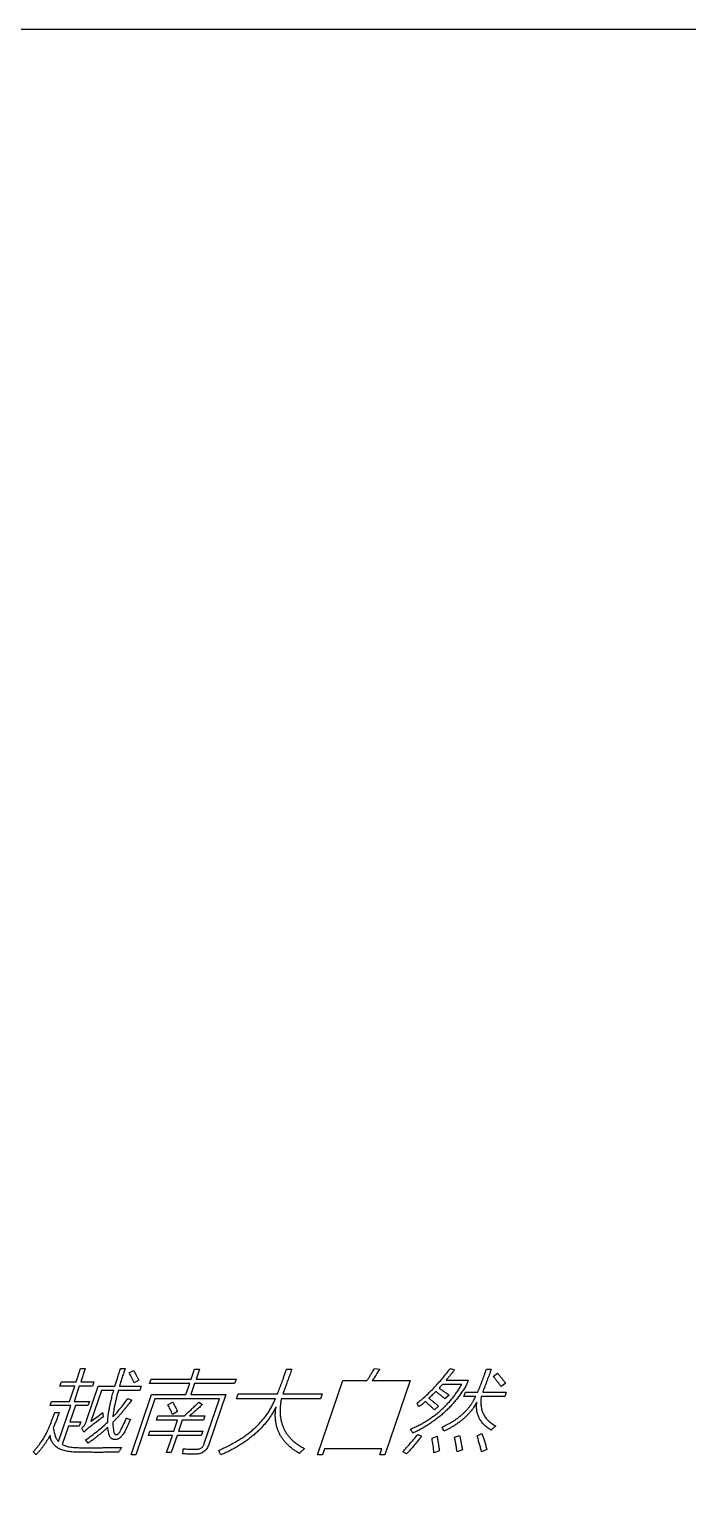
# Model space of a CAD drawing. Header units: millimetres. Extents: x 68706 to 69491, y -6452 to -3374.
# Drawn here: x 69072.3 to 69214.2, y -6001 to -5683.1 of the extents above; entities that cross this region are included whole.
import ezdxf

# ---------------------------------------------------------------- set-up
doc = ezdxf.new("R2010")
doc.units = ezdxf.units.MM

msp = doc.modelspace()

# ---------------------------------------------------------------- linework, layer by layer
at = {"color": 7, "linetype": 'Continuous', "lineweight": 25}
for p, q in [((69380.18, -5683.08), (68816.33, -5683.08)), ((69082.4, -5974.71), (69083.38, -5971.84)), ((69083.38, -5971.84), (69084.38, -5971.84)), ((69084.38, -5971.84), (69083.41, -5974.71)), ((69092.01, -5971.8), (69093, -5971.8)), ((69093.84, -5972.75), (69094.76, -5972.25)), ((69107.22, -5974.14), (69107.95, -5971.98)), ((69107.95, -5971.98), (69108.99, -5971.98)), ((69108.99, -5971.98), (69108.26, -5974.14)), ((69127.77, -5971.98), (69128.89, -5971.98)), ((69146.75, -5971.8), (69147.86, -5971.97)), ((69163.11, -5971.8), (69164, -5972.1)), ((69170.88, -5971.98), (69171.9, -5971.98)), ((69078.91, -5975.64), (69079.22, -5974.71)), ((69082.09, -5975.64), (69078.91, -5975.64)), ((69079.22, -5974.71), (69082.4, -5974.71)), ((69080.97, -5978.92), (69082.09, -5975.64)), ((69083.09, -5975.64), (69081.98, -5978.92)), ((69085.94, -5975.64), (69083.09, -5975.64)), ((69083.41, -5974.71), (69086.25, -5974.71)), ((69084.66, -5983.07), (69087.18, -5975.63)), ((69086.25, -5974.71), (69085.94, -5975.64)), ((69087.18, -5975.63), (69090.78, -5975.63)), ((69091.75, -5975.63), (69096.46, -5975.63)), ((69095.89, -5974.33), (69094.9, -5974.91)), ((69096.46, -5975.63), (69096.14, -5976.56)), ((69098.24, -5975.09), (69098.57, -5974.14)), ((69106.89, -5975.09), (69098.24, -5975.09)), ((69098.57, -5974.14), (69107.22, -5974.14)), ((69106.09, -5977.45), (69106.89, -5975.09)), ((69107.94, -5975.09), (69107.14, -5977.45)), ((69116.55, -5975.09), (69107.94, -5975.09)), ((69108.26, -5974.14), (69116.88, -5974.14)), ((69116.88, -5974.14), (69116.55, -5975.09)), ((69134.45, -5990.42), (69139.88, -5974.45)), ((69139.88, -5974.45), (69145.12, -5974.45)), ((69146.21, -5974.45), (69154.41, -5974.45)), ((69154.41, -5974.45), (69148.97, -5990.46)), ((69165.54, -5975.27), (69161.38, -5975.27)), ((69162.19, -5974.32), (69166.93, -5974.32)), ((69166.93, -5974.32), (69166.59, -5975.33)), ((69172.31, -5973.54), (69173.25, -5972.87)), ((69175.03, -5975.02), (69174.03, -5975.74)), ((69076.78, -5979.85), (69077.1, -5978.92)), ((69077.1, -5978.92), (69080.97, -5978.92)), ((69081.98, -5978.92), (69085.26, -5978.92)), ((69085.26, -5978.92), (69084.94, -5979.85)), ((69087.86, -5976.56), (69085.6, -5983.23)), ((69090.51, -5976.56), (69087.86, -5976.56)), ((69096.14, -5976.56), (69091.5, -5976.56)), ((69093.58, -5978.28), (69094.38, -5978.66)), ((69094.26, -5990.46), (69098.68, -5977.45)), ((69099.39, -5978.38), (69095.28, -5990.46)), ((69098.68, -5977.45), (69106.09, -5977.45)), ((69113.32, -5978.38), (69099.39, -5978.38)), ((69102.21, -5979.68), (69103.22, -5979.07)), ((69107.14, -5977.45), (69114.67, -5977.45)), ((69108.88, -5979.08), (69109.62, -5979.61)), ((69110.04, -5988.02), (69113.32, -5978.38)), ((69114.67, -5977.45), (69111.02, -5988.19)), ((69117, -5978.38), (69117.36, -5977.32)), ((69125.37, -5978.38), (69117, -5978.38)), ((69117.36, -5977.32), (69125.81, -5977.32)), ((69135.13, -5978.38), (69126.63, -5978.38)), ((69126.97, -5977.32), (69135.49, -5977.32)), ((69135.49, -5977.32), (69135.13, -5978.38)), ((69162.82, -5977.56), (69161.94, -5978.39)), ((69166.02, -5977.84), (69166.33, -5976.91)), ((69168.57, -5977.84), (69166.02, -5977.84)), ((69166.33, -5976.91), (69169, -5976.91)), ((69174.85, -5977.84), (69169.75, -5977.84)), ((69170.07, -5976.91), (69175.16, -5976.91)), ((69175.16, -5976.91), (69174.85, -5977.84)), ((69081.23, -5979.85), (69076.78, -5979.85)), ((69077.79, -5981.32), (69078.75, -5981.32)), ((69078.6, -5987.6), (69081.23, -5979.85)), ((69082.24, -5979.85), (69081.06, -5983.32)), ((69084.94, -5979.85), (69082.24, -5979.85)), ((69099.72, -5982.96), (69100.02, -5982.06)), ((69100.02, -5982.06), (69105.73, -5982.06)), ((69104.26, -5981.14), (69103.18, -5981.75)), ((69106.87, -5982.06), (69110.17, -5982.06)), ((69110.17, -5982.06), (69109.86, -5982.96)), ((69160.55, -5979.97), (69159.65, -5980.76)), ((69080.75, -5984.24), (69079.4, -5988.22)), ((69083.09, -5984.24), (69080.75, -5984.24)), ((69081.06, -5983.32), (69083.41, -5983.32)), ((69083.41, -5983.32), (69083.09, -5984.24)), ((69084.05, -5985.56), (69083.6, -5984.68)), ((69097.98, -5986.25), (69098.28, -5985.35)), ((69098.28, -5985.35), (69103.47, -5985.35)), ((69104.28, -5982.96), (69099.72, -5982.96)), ((69103.47, -5985.35), (69104.28, -5982.96)), ((69105.3, -5982.96), (69104.49, -5985.35)), ((69104.49, -5985.35), (69109.69, -5985.35)), ((69109.86, -5982.96), (69105.3, -5982.96)), ((69109.69, -5985.35), (69109.38, -5986.25)), ((69103.16, -5986.25), (69097.98, -5986.25)), ((69101.89, -5989.98), (69103.16, -5986.25)), ((69104.18, -5986.25), (69102.91, -5989.98)), ((69109.38, -5986.25), (69104.18, -5986.25)), ((69156.05, -5986.05), (69156.91, -5986.46)), ((69159.14, -5986.83), (69160.23, -5986.45)), ((69164.02, -5986.67), (69165.1, -5986.27)), ((69168.86, -5986.34), (69169.91, -5985.85)), ((69083.51, -5988.91), (69085.04, -5988.91)), ((69091.53, -5989.91), (69089.89, -5989.91)), ((69095.28, -5990.46), (69094.26, -5990.46)), ((69102.91, -5989.98), (69101.89, -5989.98)), ((69108.16, -5990.29), (69108, -5990.29)), ((69135.53, -5990.42), (69134.45, -5990.42)), ((69135.95, -5989.18), (69135.53, -5990.42)), ((69148.33, -5989.18), (69135.95, -5989.18)), ((69147.9, -5990.46), (69148.33, -5989.18)), ((69148.97, -5990.46), (69147.9, -5990.46)), ((69153.67, -5990.27), (69152.84, -5989.8)), ((69160.74, -5989.6), (69159.57, -5990)), ((69165.69, -5989.38), (69164.54, -5989.8)), ((69170.98, -5989.32), (69169.83, -5989.82))]:
    msp.add_line(p, q, dxfattribs=at)
for points, knots in [([(68743.44, -5683.08), (68743.7, -5685.46), (68744.22, -5690.22), (68745, -5697.35), (68745.79, -5704.49), (68746.59, -5711.62), (68747.41, -5718.76), (68748.23, -5725.89), (68749.06, -5733.02), (68749.9, -5740.15), (68750.74, -5747.28), (68751.6, -5754.41), (68753.44, -5769.49), (68756.32, -5792.5), (68760.37, -5823.42), (68764.59, -5854.33), (68768.99, -5885.2), (68773.56, -5916.06), (68778.32, -5946.89), (68782.04, -5970.22), (68784.65, -5986.15), (68786.08, -5994.74), (68787.56, -6003.51), (68789.08, -6012.46), (68790.66, -6021.6), (68792.28, -6030.92), (68793.96, -6040.43), (68795.68, -6050.12), (68797.46, -6060), (68799.28, -6070.06), (68801.15, -6080.3), (68803.07, -6090.73), (68805.05, -6101.34), (68807.07, -6112.14), (68809.14, -6123.12), (68811.26, -6134.28), (68813.43, -6145.63), (68815.65, -6157.17), (68817.92, -6168.89), (68820.24, -6180.79), (68822.07, -6190.14), (68823.4, -6196.86), (68824.21, -6200.89), (68825.04, -6204.88), (68825.87, -6208.85), (68826.72, -6212.79), (68827.58, -6216.71), (68828.44, -6220.59), (68829.32, -6224.44), (68830.21, -6228.27), (68831.11, -6232.07), (68832.02, -6235.83), (68832.93, -6239.57), (68833.86, -6243.28), (68834.8, -6246.96), (68835.75, -6250.61), (68836.71, -6254.24), (68837.68, -6257.83), (68838.66, -6261.4), (68839.65, -6264.93), (68840.66, -6268.44), (68841.67, -6271.92), (68842.69, -6275.37), (68843.72, -6278.79), (68844.77, -6282.18), (68845.82, -6285.54), (68846.88, -6288.88), (68847.96, -6292.18), (68849.04, -6295.46), (68850.26, -6299.09), (68851.67, -6303.17), (68853.31, -6307.75), (68855.07, -6312.56), (68856.95, -6317.59), (68858.96, -6322.83), (68861.1, -6328.3), (68863.35, -6333.98), (68865.63, -6339.61), (68867.82, -6344.98), (68869.85, -6349.85), (68871.73, -6354.28), (68873.47, -6358.26), (68875.06, -6361.8), (68876.5, -6364.9), (68877.79, -6367.55), (68878.89, -6369.65), (68879.83, -6371.34), (68880.66, -6372.79), (68881.51, -6374.23), (68882.39, -6375.65), (68883.3, -6377.07), (68884.23, -6378.48), (68885.18, -6379.88), (68886.16, -6381.27), (68887.17, -6382.66), (68888.2, -6384.03), (68889.25, -6385.39), (68890.33, -6386.74), (68891.43, -6388.09), (68892.56, -6389.42), (68893.71, -6390.75), (68894.89, -6392.07), (68896.09, -6393.37), (68897.31, -6394.67), (68899.21, -6396.63), (68901.84, -6399.2), (68905.3, -6402.32), (68908.91, -6405.35), (68912.68, -6408.28), (68916.62, -6411.12), (68920.72, -6413.87), (68924.98, -6416.52), (68929.4, -6419.08), (68933.98, -6421.54), (68938.72, -6423.91), (68942.61, -6425.71), (68945.59, -6427.02), (68947.62, -6427.87), (68949.72, -6428.7), (68951.89, -6429.53), (68954.12, -6430.35), (68956.42, -6431.15), (68958.78, -6431.95), (68961.21, -6432.73), (68963.71, -6433.5), (68966.28, -6434.27), (68968.91, -6435.02), (68971.61, -6435.76), (68974.37, -6436.49), (68977.2, -6437.21), (68980.09, -6437.92), (68983.06, -6438.62), (68986.09, -6439.3), (68989.18, -6439.98), (68992.34, -6440.65), (68996.63, -6441.52), (69001.99, -6442.56), (69008.4, -6443.74), (69014.76, -6444.85), (69021.05, -6445.88), (69027.29, -6446.83), (69033.46, -6447.71), (69039.58, -6448.52), (69045.64, -6449.24), (69051.64, -6449.9), (69057.58, -6450.47), (69063.47, -6450.98), (69069.3, -6451.4), (69075.06, -6451.75), (69080.77, -6452.03), (69086.42, -6452.22), (69092.02, -6452.35), (69097.55, -6452.4), (69103.62, -6452.36), (69110.25, -6452.23), (69117.46, -6451.98), (69124.66, -6451.61), (69131.86, -6451.13), (69139.06, -6450.54), (69146.25, -6449.84), (69153.44, -6449.03), (69160.63, -6448.11), (69167.82, -6447.07), (69175, -6445.93), (69182.18, -6444.67), (69189.36, -6443.3), (69196.53, -6441.83), (69203.71, -6440.23), (69210.3, -6438.67), (69216.23, -6437.18), (69221.45, -6435.79), (69226.46, -6434.39), (69231.27, -6432.96), (69235.86, -6431.52), (69240.24, -6430.06), (69244.41, -6428.57), (69248.37, -6427.07), (69252.12, -6425.55), (69255.66, -6424.01), (69259, -6422.45), (69261.68, -6421.08), (69263.81, -6419.95), (69265.43, -6419.06), (69267.04, -6418.16), (69268.62, -6417.25), (69270.18, -6416.33), (69271.71, -6415.41), (69273.23, -6414.47), (69274.72, -6413.53), (69276.19, -6412.58), (69277.64, -6411.61), (69279.06, -6410.64), (69280.46, -6409.67), (69281.84, -6408.68), (69283.2, -6407.68), (69284.53, -6406.67), (69285.85, -6405.66), (69287.14, -6404.64), (69288.4, -6403.6), (69289.65, -6402.56), (69290.87, -6401.51), (69292.07, -6400.45), (69293.25, -6399.38), (69294.4, -6398.31), (69295.53, -6397.22), (69296.64, -6396.13), (69297.73, -6395.02), (69298.8, -6393.91), (69299.84, -6392.79), (69300.86, -6391.66), (69301.86, -6390.52), (69302.83, -6389.37), (69303.79, -6388.21), (69305.54, -6386.02), (69308.07, -6382.59), (69311.28, -6377.73), (69314.47, -6372.39), (69317.63, -6366.57), (69320.36, -6361.1), (69322.79, -6355.91), (69325.05, -6350.94), (69327.58, -6345.24), (69330.19, -6339.24), (69332.77, -6333.19), (69335.21, -6327.35), (69337.55, -6321.58), (69339.81, -6315.89), (69341.99, -6310.25), (69344.07, -6304.69), (69346.07, -6299.2), (69347.98, -6293.77), (69349.96, -6287.98), (69351.98, -6281.81), (69354.07, -6275.25), (69356.07, -6268.72), (69357.99, -6262.21), (69359.82, -6255.73), (69361.56, -6249.28), (69363.22, -6242.86), (69364.49, -6237.72), (69365.43, -6233.73), (69366.1, -6230.79), (69366.82, -6227.53), (69367.6, -6223.93), (69368.43, -6220), (69369.32, -6215.75), (69370.26, -6211.16), (69371.26, -6206.25), (69372.31, -6201), (69373.41, -6195.43), (69374.57, -6189.53), (69376.17, -6181.32), (69378.15, -6171.15), (69380.43, -6159.37), (69382.57, -6148.31), (69384.57, -6137.96), (69386.42, -6128.34), (69388.13, -6119.43), (69389.7, -6111.24), (69391.13, -6103.77), (69392.41, -6097.01), (69393.55, -6090.98), (69394.55, -6085.66), (69395.4, -6081.06), (69396.28, -6076.26), (69397.23, -6071.02), (69398.29, -6065.1), (69399.35, -6059.18), (69400.4, -6053.25), (69401.45, -6047.33), (69402.49, -6041.4), (69403.52, -6035.48), (69404.55, -6029.55), (69405.57, -6023.62), (69406.58, -6017.69), (69407.59, -6011.76), (69408.59, -6005.83), (69409.58, -5999.89), (69410.57, -5993.96), (69411.55, -5988.02), (69412.53, -5982.09), (69413.49, -5976.15), (69417.02, -5954.4), (69422.89, -5916.8), (69430.72, -5863.29), (69438.02, -5809.7), (69443.15, -5769.07), (69446.47, -5741.45), (69448.18, -5726.86), (69449.85, -5712.27), (69451.48, -5697.68), (69452.54, -5687.95), (69453.07, -5683.08)], [0, 0, 0, 0, 0.003791, 0.007582, 0.011374, 0.015165, 0.018956, 0.022748, 0.02654, 0.030332, 0.034124, 0.037916, 0.041708, 0.058181, 0.074652, 0.091122, 0.107593, 0.124064, 0.140536, 0.157009, 0.161505, 0.166102, 0.170798, 0.175595, 0.180492, 0.18549, 0.190588, 0.195786, 0.201084, 0.206483, 0.211983, 0.217582, 0.223283, 0.229083, 0.234984, 0.240986, 0.247088, 0.25329, 0.259593, 0.265996, 0.2725, 0.274684, 0.276854, 0.27901, 0.281152, 0.283281, 0.285395, 0.287496, 0.289584, 0.291657, 0.293717, 0.295764, 0.297797, 0.299816, 0.301823, 0.303815, 0.305794, 0.30776, 0.309713, 0.311652, 0.313579, 0.315492, 0.317392, 0.319279, 0.321153, 0.323014, 0.324862, 0.326697, 0.32852, 0.330329, 0.332771, 0.335344, 0.338047, 0.340882, 0.343847, 0.346945, 0.350173, 0.353534, 0.356568, 0.359356, 0.361897, 0.364192, 0.366241, 0.368044, 0.369601, 0.370914, 0.371793, 0.372674, 0.373557, 0.374443, 0.375331, 0.376223, 0.377118, 0.378016, 0.378917, 0.379823, 0.380732, 0.381646, 0.382564, 0.383487, 0.384414, 0.385347, 0.386284, 0.387227, 0.388175, 0.390603, 0.393059, 0.395546, 0.398069, 0.40063, 0.403234, 0.405881, 0.408577, 0.411323, 0.414121, 0.416975, 0.418108, 0.419272, 0.420466, 0.42169, 0.422945, 0.424231, 0.425549, 0.426898, 0.428279, 0.429692, 0.431137, 0.432614, 0.434123, 0.435665, 0.437239, 0.438847, 0.440487, 0.44216, 0.443866, 0.445606, 0.449085, 0.452527, 0.455932, 0.4593, 0.46263, 0.465925, 0.469183, 0.472406, 0.475594, 0.478747, 0.481866, 0.48495, 0.488002, 0.49102, 0.494006, 0.49696, 0.499882, 0.502774, 0.50658, 0.510387, 0.514194, 0.518004, 0.521817, 0.525633, 0.529455, 0.533281, 0.537115, 0.540956, 0.544805, 0.548664, 0.552532, 0.556412, 0.560303, 0.563259, 0.566111, 0.568859, 0.571503, 0.574044, 0.576483, 0.57882, 0.581057, 0.583194, 0.585233, 0.587175, 0.589023, 0.59001, 0.590989, 0.59196, 0.592923, 0.593878, 0.594825, 0.595765, 0.596697, 0.597621, 0.598539, 0.599449, 0.600352, 0.601248, 0.602137, 0.603019, 0.603895, 0.604765, 0.605628, 0.606485, 0.607336, 0.608181, 0.60902, 0.609854, 0.610683, 0.611506, 0.612324, 0.613138, 0.613946, 0.61475, 0.61555, 0.616345, 0.617137, 0.617925, 0.620801, 0.623875, 0.627156, 0.630648, 0.634358, 0.63684, 0.639725, 0.643015, 0.646709, 0.6501, 0.653439, 0.656727, 0.659964, 0.663151, 0.666288, 0.669375, 0.672412, 0.6754, 0.679065, 0.682702, 0.686311, 0.689893, 0.693448, 0.696976, 0.700478, 0.703954, 0.70537, 0.706961, 0.708728, 0.710672, 0.712791, 0.715087, 0.717559, 0.720207, 0.723031, 0.726031, 0.729208, 0.73256, 0.739284, 0.74562, 0.75157, 0.757134, 0.76231, 0.7671, 0.771504, 0.775521, 0.779151, 0.782394, 0.785251, 0.787721, 0.789804, 0.792982, 0.796159, 0.799336, 0.802513, 0.80569, 0.808867, 0.812044, 0.815221, 0.818398, 0.821575, 0.824752, 0.827929, 0.831106, 0.834283, 0.83746, 0.840637, 0.843814, 0.846991, 0.875546, 0.904102, 0.932661, 0.961226, 0.968981, 0.976736, 0.984491, 0.992246, 1, 1, 1, 1]), ([(69090.78, -5975.63), (69090.82, -5975.49), (69090.91, -5975.22), (69091.03, -5974.79), (69091.17, -5974.35), (69091.32, -5973.88), (69091.48, -5973.39), (69091.64, -5972.88), (69091.82, -5972.35), (69091.95, -5971.98), (69092.01, -5971.8)], [0, 0, 0, 0, 0.104556, 0.215171, 0.331165, 0.453435, 0.581311, 0.715033, 0.854369, 1, 1, 1, 1]), ([(69093, -5971.8), (69092.89, -5972.11), (69092.67, -5972.73), (69092.35, -5973.68), (69092.04, -5974.64), (69091.85, -5975.3), (69091.75, -5975.63)], [0, 0, 0, 0, 0.243481, 0.490978, 0.743434, 1, 1, 1, 1]), ([(69094.9, -5974.91), (69094.87, -5974.84), (69094.81, -5974.7), (69094.71, -5974.47), (69094.6, -5974.23), (69094.47, -5973.97), (69094.33, -5973.69), (69094.18, -5973.39), (69094.01, -5973.08), (69093.9, -5972.87), (69093.84, -5972.75)], [0, 0, 0, 0, 0.091728, 0.19299, 0.303711, 0.424003, 0.554396, 0.693309, 0.841859, 1, 1, 1, 1]), ([(69094.76, -5972.25), (69094.83, -5972.38), (69094.97, -5972.61), (69095.17, -5972.94), (69095.34, -5973.25), (69095.49, -5973.52), (69095.62, -5973.77), (69095.73, -5973.98), (69095.82, -5974.16), (69095.86, -5974.28), (69095.89, -5974.33)], [0, 0, 0, 0, 0.180281, 0.344168, 0.493329, 0.626132, 0.742608, 0.84443, 0.930031, 1, 1, 1, 1]), ([(69128.89, -5971.98), (69128.83, -5972.16), (69128.71, -5972.54), (69128.5, -5973.12), (69128.29, -5973.73), (69128.05, -5974.38), (69127.8, -5975.07), (69127.54, -5975.79), (69127.26, -5976.54), (69127.07, -5977.06), (69126.97, -5977.32)], [0, 0, 0, 0, 0.10161, 0.209443, 0.324763, 0.446316, 0.574882, 0.709516, 0.851636, 1, 1, 1, 1]), ([(69127.15, -5973.77), (69127.19, -5973.65), (69127.28, -5973.4), (69127.42, -5972.99), (69127.58, -5972.51), (69127.7, -5972.17), (69127.77, -5971.98)], [0, 0, 0, 0, 0.19226, 0.423272, 0.691549, 1, 1, 1, 1]), ([(69145.12, -5974.45), (69145.25, -5974.25), (69145.52, -5973.84), (69145.92, -5973.2), (69146.33, -5972.51), (69146.61, -5972.04), (69146.75, -5971.8)], [0, 0, 0, 0, 0.229303, 0.472178, 0.729644, 1, 1, 1, 1]), ([(69147.86, -5971.97), (69147.6, -5972.38), (69147.06, -5973.22), (69146.5, -5974.04), (69146.21, -5974.45)], [0, 0, 0, 0, 0.489899, 1, 1, 1, 1]), ([(69155.85, -5979.38), (69156.18, -5979.11), (69156.85, -5978.57), (69157.82, -5977.71), (69158.76, -5976.82), (69159.68, -5975.89), (69160.58, -5974.92), (69161.45, -5973.92), (69162.3, -5972.88), (69162.84, -5972.16), (69163.11, -5971.8)], [0, 0, 0, 0, 0.122398, 0.245051, 0.368466, 0.492607, 0.61779, 0.743965, 0.871269, 1, 1, 1, 1]), ([(69164, -5972.1), (69163.83, -5972.31), (69163.51, -5972.72), (69163.04, -5973.31), (69162.61, -5973.84), (69162.33, -5974.16), (69162.19, -5974.32)], [0, 0, 0, 0, 0.283768, 0.545067, 0.784091, 1, 1, 1, 1]), ([(69169, -5976.91), (69169.07, -5976.74), (69169.23, -5976.38), (69169.45, -5975.83), (69169.68, -5975.25), (69169.91, -5974.65), (69170.15, -5974.02), (69170.39, -5973.37), (69170.63, -5972.68), (69170.79, -5972.22), (69170.88, -5971.98)], [0, 0, 0, 0, 0.107853, 0.220917, 0.338408, 0.460945, 0.588427, 0.720672, 0.8582, 1, 1, 1, 1]), ([(69171.9, -5971.98), (69171.76, -5972.38), (69171.47, -5973.19), (69171.03, -5974.41), (69170.56, -5975.66), (69170.23, -5976.49), (69170.07, -5976.91)], [0, 0, 0, 0, 0.241749, 0.489065, 0.741976, 1, 1, 1, 1]), ([(69125.81, -5977.32), (69125.89, -5977.14), (69126.03, -5976.79), (69126.25, -5976.23), (69126.47, -5975.66), (69126.61, -5975.27), (69126.69, -5975.07)], [0, 0, 0, 0, 0.235873, 0.481398, 0.736412, 1, 1, 1, 1]), ([(69126.69, -5975.07), (69126.76, -5974.86), (69126.92, -5974.43), (69127.07, -5973.99), (69127.15, -5973.77)], [0, 0, 0, 0, 0.4813508, 1, 1, 1, 1]), ([(69154.5, -5984.93), (69154.8, -5984.79), (69155.4, -5984.53), (69156.28, -5984.09), (69157.13, -5983.63), (69157.95, -5983.14), (69158.74, -5982.63), (69159.5, -5982.09), (69160.24, -5981.52), (69160.94, -5980.93), (69161.62, -5980.31), (69162.27, -5979.67), (69162.88, -5979), (69163.48, -5978.31), (69164.04, -5977.59), (69164.57, -5976.84), (69165.08, -5976.07), (69165.39, -5975.54), (69165.54, -5975.27)], [0, 0, 0, 0, 0.066616, 0.132159, 0.19672, 0.260639, 0.32374, 0.386328, 0.448132, 0.509792, 0.571003, 0.63202, 0.692949, 0.754025, 0.814955, 0.876275, 0.937885, 1, 1, 1, 1]), ([(69166.59, -5975.33), (69166.42, -5975.62), (69166.07, -5976.2), (69165.51, -5977.04), (69164.92, -5977.85), (69164.32, -5978.64), (69163.68, -5979.39), (69163.02, -5980.11), (69162.33, -5980.81), (69161.62, -5981.48), (69160.88, -5982.11), (69160.12, -5982.72), (69159.33, -5983.3), (69158.52, -5983.85), (69157.68, -5984.38), (69156.81, -5984.87), (69155.92, -5985.34), (69155.31, -5985.62), (69155, -5985.76)], [0, 0, 0, 0, 0.064284, 0.12792, 0.190952, 0.253552, 0.315633, 0.377429, 0.439163, 0.500543, 0.562055, 0.623663, 0.685356, 0.747442, 0.809754, 0.8726, 0.935936, 1, 1, 1, 1]), ([(69161.38, -5975.27), (69161.26, -5975.41), (69161.03, -5975.68), (69160.78, -5975.94), (69160.65, -5976.07)], [0, 0, 0, 0, 0.49575, 1, 1, 1, 1]), ([(69174.03, -5975.74), (69173.9, -5975.55), (69173.63, -5975.17), (69173.21, -5974.61), (69172.77, -5974.06), (69172.47, -5973.71), (69172.31, -5973.54)], [0, 0, 0, 0, 0.251831, 0.501948, 0.75163, 1, 1, 1, 1]), ([(69173.25, -5972.87), (69173.42, -5973.05), (69173.73, -5973.41), (69174.19, -5973.95), (69174.62, -5974.48), (69174.9, -5974.84), (69175.03, -5975.02)], [0, 0, 0, 0, 0.260007, 0.512427, 0.759477, 1, 1, 1, 1]), ([(69089.22, -5983.39), (69089.22, -5983.29), (69089.22, -5983.1), (69089.24, -5982.8), (69089.26, -5982.48), (69089.3, -5982.14), (69089.34, -5981.78), (69089.4, -5981.4), (69089.46, -5981), (69089.54, -5980.58), (69089.62, -5980.15), (69089.72, -5979.69), (69089.82, -5979.22), (69089.94, -5978.72), (69090.07, -5978.21), (69090.2, -5977.67), (69090.35, -5977.12), (69090.46, -5976.75), (69090.51, -5976.56)], [0, 0, 0, 0, 0.040584, 0.083675, 0.129735, 0.178763, 0.230778, 0.285505, 0.343599, 0.404462, 0.468375, 0.534942, 0.605059, 0.67794, 0.753997, 0.832639, 0.914972, 1, 1, 1, 1]), ([(69094.38, -5978.66), (69094.2, -5978.89), (69093.85, -5979.35), (69093.32, -5980.02), (69092.8, -5980.67), (69092.29, -5981.29), (69091.78, -5981.87), (69091.28, -5982.44), (69090.78, -5982.97), (69090.45, -5983.31), (69090.29, -5983.48)], [0, 0, 0, 0, 0.139269, 0.274413, 0.405815, 0.532575, 0.655595, 0.774325, 0.889106, 1, 1, 1, 1]), ([(69091.5, -5976.56), (69091.42, -5976.85), (69091.27, -5977.43), (69091.05, -5978.27), (69090.87, -5979.06), (69090.71, -5979.8), (69090.57, -5980.49), (69090.46, -5981.14), (69090.37, -5981.73), (69090.33, -5982.11), (69090.32, -5982.29)], [0, 0, 0, 0, 0.157439, 0.30528, 0.444029, 0.57325, 0.69356, 0.804836, 0.906834, 1, 1, 1, 1]), ([(69090.32, -5982.29), (69090.6, -5981.98), (69091.17, -5981.36), (69091.99, -5980.39), (69092.8, -5979.36), (69093.32, -5978.64), (69093.58, -5978.28)], [0, 0, 0, 0, 0.240967, 0.487599, 0.740283, 1, 1, 1, 1]), ([(69103.22, -5979.07), (69103.32, -5979.24), (69103.51, -5979.57), (69103.78, -5980.08), (69104.03, -5980.61), (69104.18, -5980.96), (69104.26, -5981.14)], [0, 0, 0, 0, 0.2468436, 0.4961387, 0.7470992, 1, 1, 1, 1]), ([(69105.73, -5982.06), (69106.01, -5981.8), (69106.56, -5981.3), (69107.37, -5980.54), (69108.14, -5979.81), (69108.63, -5979.32), (69108.88, -5979.08)], [0, 0, 0, 0, 0.263307, 0.517637, 0.763044, 1, 1, 1, 1]), ([(69113.15, -5989.49), (69113.53, -5989.32), (69114.28, -5988.99), (69115.37, -5988.46), (69116.41, -5987.91), (69117.4, -5987.32), (69118.34, -5986.72), (69119.23, -5986.08), (69120.07, -5985.43), (69120.86, -5984.75), (69121.6, -5984.04), (69122.29, -5983.31), (69122.93, -5982.55), (69123.52, -5981.77), (69124.06, -5980.96), (69124.55, -5980.13), (69124.99, -5979.27), (69125.24, -5978.68), (69125.37, -5978.38)], [0, 0, 0, 0, 0.073582, 0.145053, 0.214585, 0.282294, 0.34813, 0.412446, 0.475267, 0.536813, 0.597023, 0.656292, 0.714656, 0.772443, 0.829576, 0.886474, 0.943243, 1, 1, 1, 1]), ([(69126.63, -5978.38), (69126.58, -5978.69), (69126.48, -5979.29), (69126.39, -5980.17), (69126.37, -5981.03), (69126.4, -5981.85), (69126.5, -5982.64), (69126.67, -5983.39), (69126.88, -5984.12), (69127.17, -5984.8), (69127.52, -5985.46), (69127.93, -5986.08), (69128.4, -5986.67), (69128.93, -5987.22), (69129.52, -5987.74), (69130.18, -5988.23), (69130.89, -5988.69), (69131.4, -5988.96), (69131.66, -5989.09)], [0, 0, 0, 0, 0.0721857, 0.1413558, 0.207563, 0.2711469, 0.3327148, 0.3924811, 0.4510026, 0.5087465, 0.5660725, 0.623668, 0.6819733, 0.7413488, 0.8025644, 0.8657276, 0.9315287, 1, 1, 1, 1]), ([(69157.69, -5978.95), (69157.48, -5979.14), (69157.06, -5979.52), (69156.62, -5979.87), (69156.39, -5980.05)], [0, 0, 0, 0, 0.492664, 1, 1, 1, 1]), ([(69159.65, -5980.76), (69159.6, -5980.71), (69159.49, -5980.59), (69159.31, -5980.42), (69159.11, -5980.22), (69158.88, -5980), (69158.62, -5979.77), (69158.33, -5979.51), (69158.02, -5979.24), (69157.8, -5979.05), (69157.69, -5978.95)], [0, 0, 0, 0, 0.0825109, 0.1771006, 0.2838186, 0.4026798, 0.5336949, 0.6769521, 0.8323859, 1, 1, 1, 1]), ([(69158.57, -5978.15), (69158.56, -5978.17), (69158.52, -5978.21), (69158.49, -5978.24), (69158.47, -5978.26)], [0, 0, 0, 0, 0.554014, 1, 1, 1, 1]), ([(69158.47, -5978.26), (69158.64, -5978.39), (69158.98, -5978.65), (69159.49, -5979.07), (69160.02, -5979.51), (69160.37, -5979.82), (69160.55, -5979.97)], [0, 0, 0, 0, 0.236873, 0.482341, 0.736467, 1, 1, 1, 1]), ([(69159.98, -5976.77), (69159.89, -5976.86), (69159.7, -5977.06), (69159.38, -5977.37), (69159, -5977.75), (69158.72, -5978.01), (69158.57, -5978.15)], [0, 0, 0, 0, 0.189942, 0.419905, 0.689912, 1, 1, 1, 1]), ([(69161.94, -5978.39), (69161.81, -5978.28), (69161.53, -5978.03), (69161.07, -5977.65), (69160.55, -5977.22), (69160.18, -5976.93), (69159.98, -5976.77)], [0, 0, 0, 0, 0.203194, 0.436997, 0.703053, 1, 1, 1, 1]), ([(69160.65, -5976.07), (69160.72, -5976.11), (69160.86, -5976.2), (69161.09, -5976.35), (69161.33, -5976.52), (69161.59, -5976.69), (69161.87, -5976.89), (69162.17, -5977.1), (69162.49, -5977.33), (69162.7, -5977.48), (69162.82, -5977.56)], [0, 0, 0, 0, 0.092764, 0.19545, 0.307174, 0.426726, 0.556233, 0.695701, 0.843622, 1, 1, 1, 1]), ([(69161.3, -5984.47), (69161.52, -5984.37), (69161.95, -5984.17), (69162.58, -5983.85), (69163.18, -5983.51), (69163.76, -5983.17), (69164.31, -5982.8), (69164.83, -5982.42), (69165.33, -5982.03), (69165.8, -5981.62), (69166.24, -5981.2), (69166.66, -5980.77), (69167.04, -5980.31), (69167.4, -5979.85), (69167.73, -5979.37), (69168.04, -5978.87), (69168.32, -5978.36), (69168.49, -5978.01), (69168.57, -5977.84)], [0, 0, 0, 0, 0.071978, 0.142025, 0.210622, 0.277581, 0.342899, 0.40709, 0.469705, 0.531445, 0.59205, 0.651656, 0.710623, 0.769081, 0.82701, 0.884728, 0.942383, 1, 1, 1, 1]), ([(69168.82, -5979.06), (69168.72, -5979.23), (69168.54, -5979.56), (69168.24, -5980.04), (69167.92, -5980.51), (69167.58, -5980.96), (69167.21, -5981.4), (69166.82, -5981.83), (69166.41, -5982.24), (69165.97, -5982.64), (69165.52, -5983.03), (69165.04, -5983.4), (69164.54, -5983.75), (69164.02, -5984.1), (69163.47, -5984.43), (69162.91, -5984.75), (69162.32, -5985.06), (69161.91, -5985.25), (69161.71, -5985.34)], [0, 0, 0, 0, 0.058684, 0.117302, 0.175986, 0.234925, 0.294175, 0.353864, 0.414119, 0.475262, 0.536977, 0.599595, 0.663226, 0.728137, 0.794003, 0.86131, 0.929857, 1, 1, 1, 1]), ([(69171.92, -5985.13), (69171.77, -5985.04), (69171.48, -5984.86), (69171.07, -5984.57), (69170.7, -5984.26), (69170.35, -5983.94), (69170.04, -5983.61), (69169.77, -5983.26), (69169.52, -5982.9), (69169.31, -5982.53), (69169.13, -5982.14), (69168.99, -5981.74), (69168.87, -5981.33), (69168.8, -5980.9), (69168.75, -5980.46), (69168.74, -5980), (69168.76, -5979.54), (69168.8, -5979.22), (69168.82, -5979.06)], [0, 0, 0, 0, 0.0716309, 0.14024, 0.2066154, 0.2710292, 0.3332246, 0.3938362, 0.4534798, 0.5121799, 0.570476, 0.628813, 0.6874607, 0.7468831, 0.8076406, 0.8696736, 0.9336966, 1, 1, 1, 1]), ([(69169.75, -5977.84), (69169.73, -5978.02), (69169.68, -5978.37), (69169.66, -5978.9), (69169.66, -5979.4), (69169.7, -5979.89), (69169.78, -5980.36), (69169.89, -5980.81), (69170.04, -5981.23), (69170.22, -5981.65), (69170.43, -5982.04), (69170.69, -5982.41), (69170.97, -5982.76), (69171.29, -5983.1), (69171.66, -5983.41), (69172.05, -5983.71), (69172.47, -5983.98), (69172.78, -5984.15), (69172.93, -5984.23)], [0, 0, 0, 0, 0.0709316, 0.1388977, 0.2045416, 0.2677989, 0.3290705, 0.388703, 0.4474573, 0.5054067, 0.5635066, 0.6217235, 0.6805106, 0.7405751, 0.8020797, 0.8658663, 0.9315982, 1, 1, 1, 1]), ([(69075.78, -5986.21), (69075.86, -5986.06), (69076.02, -5985.75), (69076.26, -5985.26), (69076.51, -5984.72), (69076.75, -5984.13), (69077.01, -5983.5), (69077.26, -5982.81), (69077.53, -5982.08), (69077.7, -5981.58), (69077.79, -5981.32)], [0, 0, 0, 0, 0.095228, 0.198658, 0.310634, 0.430966, 0.560202, 0.698195, 0.844675, 1, 1, 1, 1]), ([(69078.75, -5981.32), (69078.69, -5981.49), (69078.58, -5981.81), (69078.41, -5982.28), (69078.24, -5982.73), (69078.08, -5983.16), (69077.92, -5983.56), (69077.77, -5983.95), (69077.63, -5984.31), (69077.53, -5984.54), (69077.48, -5984.65)], [0, 0, 0, 0, 0.1481388, 0.2889431, 0.4242025, 0.5526097, 0.6739874, 0.7892609, 0.8975314, 1, 1, 1, 1]), ([(69088.28, -5982.25), (69088.04, -5982.42), (69087.55, -5982.77), (69086.8, -5983.34), (69086.01, -5983.94), (69085.47, -5984.37), (69085.19, -5984.59)], [0, 0, 0, 0, 0.225499, 0.467356, 0.725169, 1, 1, 1, 1]), ([(69085.6, -5983.23), (69086.02, -5982.93), (69086.87, -5982.32), (69087.7, -5981.68), (69088.12, -5981.36)], [0, 0, 0, 0, 0.494671, 1, 1, 1, 1]), ([(69088.12, -5981.36), (69088.14, -5981.46), (69088.15, -5981.65), (69088.19, -5981.9), (69088.22, -5982.1), (69088.26, -5982.2), (69088.28, -5982.25)], [0, 0, 0, 0, 0.346761, 0.631183, 0.847001, 1, 1, 1, 1]), ([(69103.18, -5981.75), (69103.1, -5981.55), (69102.95, -5981.17), (69102.7, -5980.63), (69102.46, -5980.13), (69102.29, -5979.83), (69102.21, -5979.68)], [0, 0, 0, 0, 0.280863, 0.540599, 0.780007, 1, 1, 1, 1]), ([(69109.62, -5979.61), (69109.41, -5979.81), (69108.97, -5980.22), (69108.29, -5980.82), (69107.59, -5981.44), (69107.11, -5981.85), (69106.87, -5982.06)], [0, 0, 0, 0, 0.23948, 0.486213, 0.739709, 1, 1, 1, 1]), ([(69125.51, -5980.08), (69125.37, -5980.35), (69125.1, -5980.89), (69124.64, -5981.68), (69124.14, -5982.44), (69123.59, -5983.19), (69123, -5983.91), (69122.37, -5984.62), (69121.69, -5985.3), (69120.97, -5985.96), (69120.2, -5986.59), (69119.4, -5987.21), (69118.55, -5987.81), (69117.65, -5988.38), (69116.71, -5988.94), (69115.73, -5989.47), (69114.71, -5989.98), (69114, -5990.3), (69113.64, -5990.46)], [0, 0, 0, 0, 0.056426, 0.112883, 0.169778, 0.227026, 0.285058, 0.343607, 0.403208, 0.46387, 0.5256, 0.588633, 0.653222, 0.718985, 0.786607, 0.856001, 0.927026, 1, 1, 1, 1]), ([(69130.55, -5990.14), (69130.3, -5989.99), (69129.82, -5989.71), (69129.14, -5989.23), (69128.52, -5988.73), (69127.95, -5988.21), (69127.44, -5987.66), (69126.98, -5987.09), (69126.58, -5986.5), (69126.24, -5985.88), (69125.95, -5985.24), (69125.72, -5984.57), (69125.54, -5983.88), (69125.42, -5983.16), (69125.36, -5982.42), (69125.35, -5981.66), (69125.39, -5980.87), (69125.47, -5980.35), (69125.51, -5980.08)], [0, 0, 0, 0, 0.071023, 0.139455, 0.205236, 0.269, 0.330908, 0.391002, 0.450103, 0.508541, 0.566556, 0.624896, 0.683748, 0.743468, 0.804707, 0.86762, 0.932531, 1, 1, 1, 1]), ([(69156.39, -5980.05), (69156.31, -5979.92), (69156.14, -5979.69), (69155.94, -5979.48), (69155.85, -5979.38)], [0, 0, 0, 0, 0.538141, 1, 1, 1, 1]), ([(69077.48, -5984.65), (69077.51, -5984.82), (69077.56, -5985.14), (69077.66, -5985.6), (69077.77, -5986.02), (69077.9, -5986.41), (69078.05, -5986.76), (69078.21, -5987.08), (69078.39, -5987.36), (69078.53, -5987.52), (69078.6, -5987.6)], [0, 0, 0, 0, 0.1576182, 0.3046487, 0.4416354, 0.5699179, 0.6880697, 0.7987696, 0.9028683, 1, 1, 1, 1]), ([(69083.6, -5984.68), (69083.67, -5984.62), (69083.79, -5984.52), (69083.96, -5984.36), (69084.11, -5984.19), (69084.19, -5984.08), (69084.23, -5984.02)], [0, 0, 0, 0, 0.2766402, 0.5346334, 0.7754564, 1, 1, 1, 1]), ([(69085.19, -5984.59), (69085.08, -5984.68), (69084.85, -5984.86), (69084.54, -5985.11), (69084.28, -5985.35), (69084.12, -5985.5), (69084.05, -5985.56)], [0, 0, 0, 0, 0.300687, 0.567198, 0.80063, 1, 1, 1, 1]), ([(69084.23, -5984.02), (69084.27, -5983.96), (69084.35, -5983.83), (69084.45, -5983.61), (69084.56, -5983.35), (69084.62, -5983.17), (69084.66, -5983.07)], [0, 0, 0, 0, 0.206936, 0.442933, 0.705303, 1, 1, 1, 1]), ([(69084.45, -5987.24), (69084.89, -5986.93), (69085.76, -5986.31), (69087, -5985.34), (69088.15, -5984.39), (69088.87, -5983.72), (69089.22, -5983.39)], [0, 0, 0, 0, 0.266135, 0.521552, 0.765743, 1, 1, 1, 1]), ([(69089.23, -5984.5), (69089.09, -5984.64), (69088.79, -5984.92), (69088.32, -5985.34), (69087.83, -5985.76), (69087.31, -5986.18), (69086.77, -5986.61), (69086.2, -5987.05), (69085.6, -5987.49), (69085.19, -5987.78), (69084.98, -5987.93)], [0, 0, 0, 0, 0.11035, 0.224925, 0.343347, 0.466051, 0.593486, 0.724548, 0.860426, 1, 1, 1, 1]), ([(69089.44, -5985.79), (69089.4, -5985.58), (69089.32, -5985.15), (69089.26, -5984.72), (69089.23, -5984.5)], [0, 0, 0, 0, 0.497251, 1, 1, 1, 1]), ([(69090.29, -5983.48), (69090.29, -5983.64), (69090.31, -5983.98), (69090.36, -5984.48), (69090.43, -5985.01), (69090.51, -5985.36), (69090.54, -5985.54)], [0, 0, 0, 0, 0.236336, 0.481764, 0.735662, 1, 1, 1, 1]), ([(69092.9, -5985.4), (69092.82, -5985.54), (69092.68, -5985.8), (69092.45, -5986.16), (69092.2, -5986.46), (69091.95, -5986.71), (69091.68, -5986.91), (69091.4, -5987.05), (69091.12, -5987.15), (69090.92, -5987.16), (69090.82, -5987.16)], [0, 0, 0, 0, 0.163001, 0.312159, 0.447576, 0.571754, 0.685898, 0.793437, 0.896648, 1, 1, 1, 1]), ([(69091.1, -5986.09), (69091.13, -5986.09), (69091.21, -5986.09), (69091.32, -5986.05), (69091.43, -5985.98), (69091.54, -5985.88), (69091.65, -5985.76), (69091.76, -5985.61), (69091.87, -5985.44), (69091.95, -5985.31), (69091.98, -5985.24)], [0, 0, 0, 0, 0.08521, 0.1747736, 0.273829, 0.3877581, 0.5155731, 0.6587485, 0.8202077, 1, 1, 1, 1]), ([(69091.98, -5985.24), (69092.21, -5984.8), (69092.66, -5983.89), (69093.07, -5982.97), (69093.28, -5982.49)], [0, 0, 0, 0, 0.4917849, 1, 1, 1, 1]), ([(69094.1, -5982.85), (69094, -5983.09), (69093.79, -5983.54), (69093.49, -5984.2), (69093.19, -5984.82), (69092.99, -5985.21), (69092.9, -5985.4)], [0, 0, 0, 0, 0.272367, 0.530552, 0.772769, 1, 1, 1, 1]), ([(69093.28, -5982.49), (69093.41, -5982.57), (69093.67, -5982.72), (69093.96, -5982.81), (69094.1, -5982.85)], [0, 0, 0, 0, 0.512981, 1, 1, 1, 1]), ([(69155, -5985.76), (69154.96, -5985.68), (69154.87, -5985.52), (69154.74, -5985.3), (69154.62, -5985.11), (69154.53, -5984.99), (69154.5, -5984.93)], [0, 0, 0, 0, 0.292549, 0.553852, 0.791154, 1, 1, 1, 1]), ([(69161.71, -5985.34), (69161.65, -5985.19), (69161.53, -5984.89), (69161.37, -5984.61), (69161.3, -5984.47)], [0, 0, 0, 0, 0.5124186, 1, 1, 1, 1]), ([(69172.93, -5984.23), (69172.83, -5984.31), (69172.64, -5984.46), (69172.37, -5984.69), (69172.13, -5984.91), (69171.99, -5985.06), (69171.92, -5985.13)], [0, 0, 0, 0, 0.280485, 0.540679, 0.780884, 1, 1, 1, 1]), ([(69073.16, -5989.82), (69073.3, -5989.66), (69073.57, -5989.35), (69073.96, -5988.89), (69074.32, -5988.43), (69074.66, -5987.98), (69074.98, -5987.53), (69075.27, -5987.08), (69075.54, -5986.65), (69075.7, -5986.35), (69075.78, -5986.21)], [0, 0, 0, 0, 0.140049, 0.275804, 0.406437, 0.53344, 0.656031, 0.774689, 0.889189, 1, 1, 1, 1]), ([(69076.78, -5986.21), (69076.69, -5986.39), (69076.51, -5986.74), (69076.2, -5987.26), (69075.87, -5987.79), (69075.5, -5988.32), (69075.11, -5988.85), (69074.69, -5989.38), (69074.24, -5989.92), (69073.92, -5990.28), (69073.75, -5990.46)], [0, 0, 0, 0, 0.111993, 0.227868, 0.347057, 0.469716, 0.59599, 0.726348, 0.861003, 1, 1, 1, 1]), ([(69082.82, -5989.87), (69082.59, -5989.87), (69082.15, -5989.87), (69081.5, -5989.83), (69080.9, -5989.76), (69080.34, -5989.66), (69079.81, -5989.54), (69079.33, -5989.39), (69078.89, -5989.21), (69078.49, -5988.99), (69078.13, -5988.75), (69077.81, -5988.47), (69077.53, -5988.17), (69077.3, -5987.84), (69077.11, -5987.47), (69076.95, -5987.08), (69076.84, -5986.66), (69076.8, -5986.36), (69076.78, -5986.21)], [0, 0, 0, 0, 0.087369, 0.169408, 0.24671, 0.319121, 0.387634, 0.451522, 0.512228, 0.569721, 0.624746, 0.678166, 0.729954, 0.781664, 0.833611, 0.887214, 0.94213, 1, 1, 1, 1]), ([(69079.4, -5988.22), (69079.51, -5988.28), (69079.73, -5988.4), (69080.12, -5988.54), (69080.56, -5988.66), (69081.05, -5988.75), (69081.59, -5988.83), (69082.18, -5988.88), (69082.83, -5988.91), (69083.27, -5988.91), (69083.51, -5988.91)], [0, 0, 0, 0, 0.088093, 0.185007, 0.292123, 0.410548, 0.539463, 0.681275, 0.834257, 1, 1, 1, 1]), ([(69084.98, -5987.93), (69084.89, -5987.8), (69084.72, -5987.57), (69084.53, -5987.34), (69084.45, -5987.24)], [0, 0, 0, 0, 0.5332149, 1, 1, 1, 1]), ([(69090.82, -5987.16), (69090.73, -5987.16), (69090.56, -5987.15), (69090.32, -5987.09), (69090.11, -5986.98), (69089.92, -5986.83), (69089.75, -5986.63), (69089.63, -5986.38), (69089.51, -5986.1), (69089.47, -5985.9), (69089.44, -5985.79)], [0, 0, 0, 0, 0.123541, 0.23712, 0.348406, 0.459765, 0.577613, 0.704562, 0.84393, 1, 1, 1, 1]), ([(69090.54, -5985.54), (69090.55, -5985.59), (69090.57, -5985.67), (69090.61, -5985.78), (69090.66, -5985.88), (69090.73, -5985.96), (69090.8, -5986.02), (69090.89, -5986.07), (69090.99, -5986.09), (69091.06, -5986.09), (69091.1, -5986.09)], [0, 0, 0, 0, 0.155341, 0.296313, 0.420356, 0.537399, 0.647687, 0.758369, 0.87443, 1, 1, 1, 1]), ([(69111.02, -5988.19), (69110.96, -5988.36), (69110.85, -5988.67), (69110.6, -5989.1), (69110.31, -5989.46), (69109.98, -5989.77), (69109.59, -5990), (69109.15, -5990.17), (69108.67, -5990.27), (69108.34, -5990.29), (69108.16, -5990.29)], [0, 0, 0, 0, 0.13652, 0.263664, 0.384313, 0.500214, 0.61656, 0.736715, 0.863621, 1, 1, 1, 1]), ([(69108.17, -5989.22), (69108.29, -5989.22), (69108.52, -5989.23), (69108.85, -5989.18), (69109.15, -5989.09), (69109.41, -5988.96), (69109.63, -5988.79), (69109.81, -5988.57), (69109.95, -5988.31), (69110.01, -5988.12), (69110.04, -5988.02)], [0, 0, 0, 0, 0.149919, 0.284901, 0.409749, 0.526037, 0.638712, 0.752671, 0.872221, 1, 1, 1, 1]), ([(69152.84, -5989.8), (69153.1, -5989.52), (69153.62, -5988.95), (69154.41, -5988.04), (69155.23, -5987.07), (69155.77, -5986.39), (69156.05, -5986.05)], [0, 0, 0, 0, 0.2296, 0.472635, 0.729535, 1, 1, 1, 1]), ([(69156.91, -5986.46), (69156.38, -5987.1), (69155.33, -5988.39), (69154.23, -5989.64), (69153.67, -5990.27)], [0, 0, 0, 0, 0.495629, 1, 1, 1, 1]), ([(69159.57, -5990), (69159.52, -5989.48), (69159.41, -5988.41), (69159.23, -5987.36), (69159.14, -5986.83)], [0, 0, 0, 0, 0.497067, 1, 1, 1, 1]), ([(69160.23, -5986.45), (69160.28, -5986.74), (69160.38, -5987.29), (69160.51, -5988.11), (69160.63, -5988.87), (69160.7, -5989.36), (69160.74, -5989.6)], [0, 0, 0, 0, 0.273386, 0.531908, 0.773812, 1, 1, 1, 1]), ([(69164.54, -5989.8), (69164.5, -5989.52), (69164.43, -5988.98), (69164.31, -5988.17), (69164.17, -5987.41), (69164.07, -5986.91), (69164.02, -5986.67)], [0, 0, 0, 0, 0.265118, 0.520948, 0.765086, 1, 1, 1, 1]), ([(69165.1, -5986.27), (69165.16, -5986.54), (69165.27, -5987.07), (69165.42, -5987.86), (69165.56, -5988.63), (69165.65, -5989.13), (69165.69, -5989.38)], [0, 0, 0, 0, 0.2608898, 0.5145219, 0.7612805, 1, 1, 1, 1]), ([(69169.83, -5989.82), (69169.76, -5989.55), (69169.62, -5988.99), (69169.39, -5988.14), (69169.13, -5987.25), (69168.95, -5986.65), (69168.86, -5986.34)], [0, 0, 0, 0, 0.233643, 0.478643, 0.733723, 1, 1, 1, 1]), ([(69169.91, -5985.85), (69170, -5986.12), (69170.19, -5986.67), (69170.46, -5987.52), (69170.72, -5988.41), (69170.89, -5989.01), (69170.98, -5989.32)], [0, 0, 0, 0, 0.2339712, 0.4784212, 0.7339225, 1, 1, 1, 1]), ([(69073.75, -5990.46), (69073.72, -5990.41), (69073.65, -5990.3), (69073.51, -5990.14), (69073.35, -5989.98), (69073.23, -5989.87), (69073.16, -5989.82)], [0, 0, 0, 0, 0.208515, 0.442777, 0.706149, 1, 1, 1, 1]), ([(69089.89, -5989.91), (69089.67, -5989.91), (69089.24, -5989.91), (69088.61, -5989.91), (69088, -5989.92), (69087.43, -5989.92), (69086.88, -5989.92), (69086.37, -5989.92), (69085.88, -5989.91), (69085.43, -5989.91), (69085, -5989.91), (69084.6, -5989.91), (69084.23, -5989.9), (69083.89, -5989.9), (69083.58, -5989.89), (69083.3, -5989.88), (69083.05, -5989.88), (69082.89, -5989.87), (69082.82, -5989.87)], [0, 0, 0, 0, 0.093731, 0.183018, 0.268669, 0.349876, 0.426637, 0.499763, 0.568446, 0.633089, 0.693288, 0.749851, 0.80197, 0.84965, 0.893694, 0.933306, 0.968464, 1, 1, 1, 1]), ([(69085.04, -5988.91), (69085.25, -5988.91), (69085.68, -5988.91), (69086.3, -5988.91), (69086.89, -5988.91), (69087.46, -5988.91), (69088, -5988.91), (69088.52, -5988.9), (69089.01, -5988.9), (69089.48, -5988.9), (69089.91, -5988.9), (69090.33, -5988.89), (69090.71, -5988.89), (69091.07, -5988.88), (69091.41, -5988.88), (69091.71, -5988.88), (69091.99, -5988.87), (69092.17, -5988.87), (69092.26, -5988.87)], [0, 0, 0, 0, 0.089862, 0.175765, 0.258106, 0.336883, 0.412098, 0.483751, 0.55184, 0.615972, 0.676541, 0.733547, 0.786991, 0.836877, 0.883195, 0.92556, 0.964759, 1, 1, 1, 1]), ([(69092.26, -5988.87), (69092.18, -5988.96), (69092.03, -5989.15), (69091.83, -5989.42), (69091.66, -5989.67), (69091.57, -5989.83), (69091.53, -5989.91)], [0, 0, 0, 0, 0.294858, 0.559144, 0.793322, 1, 1, 1, 1]), ([(69105.39, -5990.27), (69105.42, -5990.08), (69105.46, -5989.72), (69105.48, -5989.35), (69105.49, -5989.17)], [0, 0, 0, 0, 0.516678, 1, 1, 1, 1]), ([(69108, -5990.29), (69107.75, -5990.29), (69107.28, -5990.29), (69106.61, -5990.28), (69105.98, -5990.27), (69105.58, -5990.27), (69105.39, -5990.27)], [0, 0, 0, 0, 0.28071, 0.540578, 0.78071, 1, 1, 1, 1]), ([(69105.49, -5989.17), (69105.93, -5989.18), (69106.83, -5989.22), (69107.72, -5989.22), (69108.17, -5989.22)], [0, 0, 0, 0, 0.497983, 1, 1, 1, 1]), ([(69113.64, -5990.46), (69113.59, -5990.35), (69113.49, -5990.15), (69113.35, -5989.88), (69113.24, -5989.66), (69113.17, -5989.54), (69113.15, -5989.49)], [0, 0, 0, 0, 0.336022, 0.614674, 0.835984, 1, 1, 1, 1]), ([(69131.66, -5989.09), (69131.59, -5989.15), (69131.46, -5989.27), (69131.27, -5989.44), (69131.1, -5989.6), (69130.95, -5989.74), (69130.82, -5989.86), (69130.71, -5989.97), (69130.62, -5990.06), (69130.57, -5990.12), (69130.55, -5990.14)], [0, 0, 0, 0, 0.183587, 0.349844, 0.501558, 0.633464, 0.750833, 0.851002, 0.934047, 1, 1, 1, 1])]:
    msp.add_open_spline(points, degree=3, knots=knots, dxfattribs=at)

doc.saveas('drawing.dxf')
